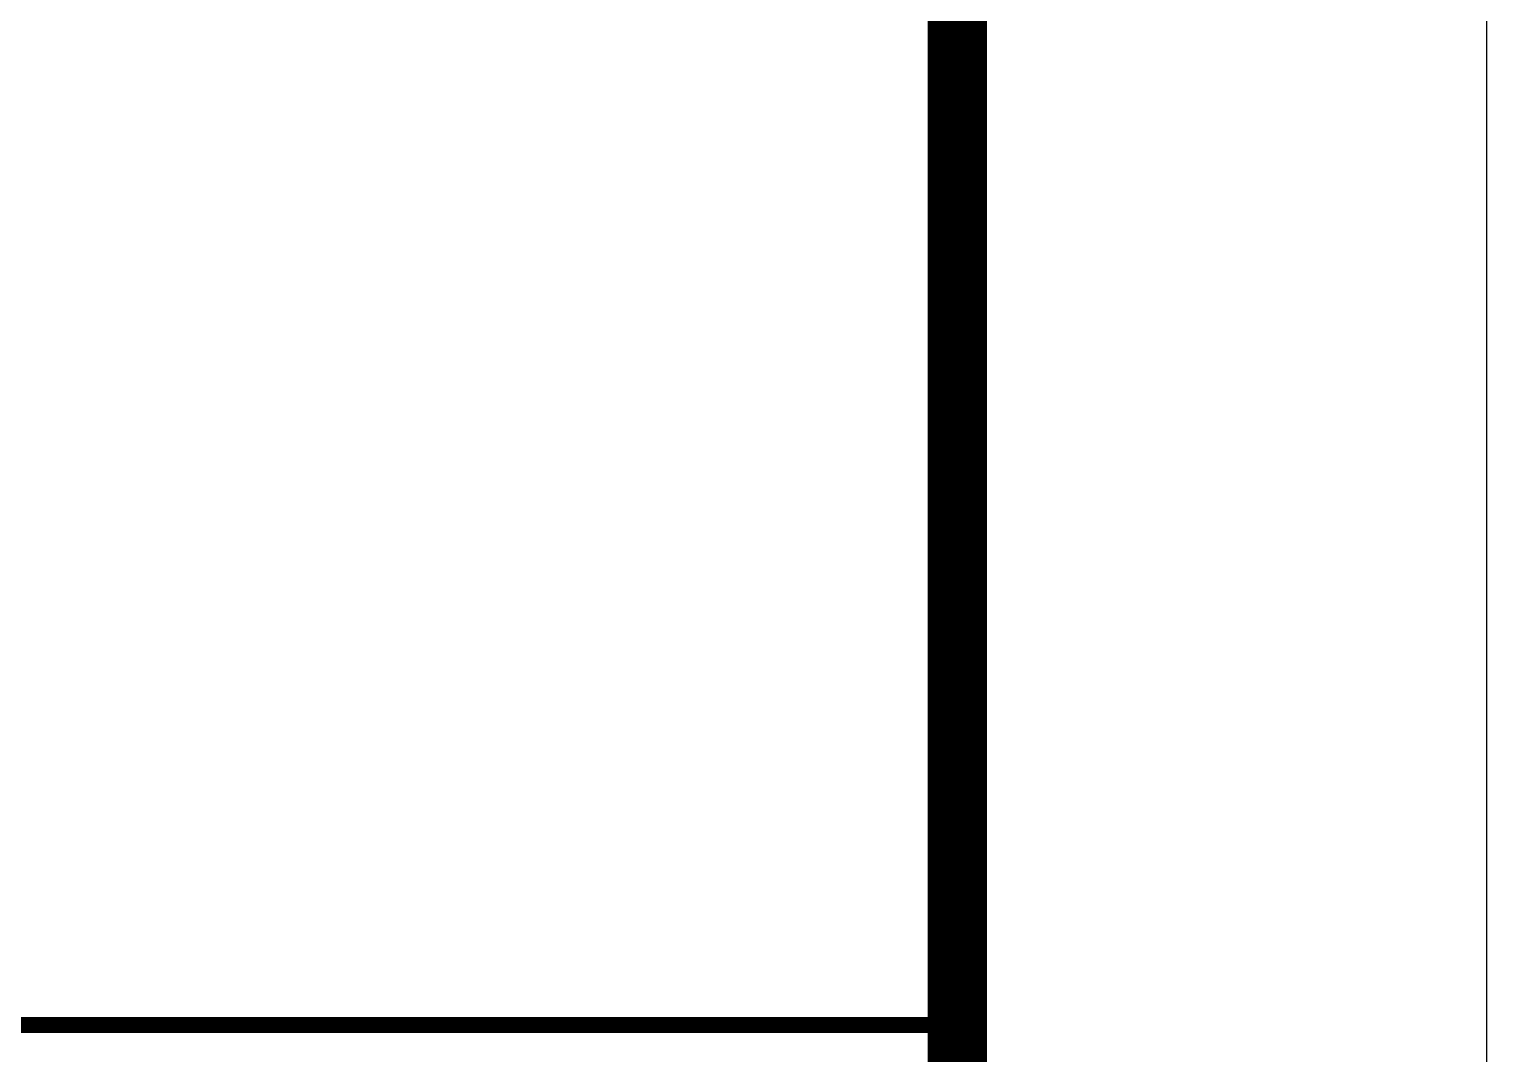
# Model space of a CAD drawing. Header units: millimetres. Extents: x 591771 to 1936534, y -622016 to 355666.
# Drawn here: x 674723 to 677476, y 15333 to 17268 of the extents above; entities that cross this region are included whole.
import ezdxf

# ---------------------------------------------------------------- set-up
doc = ezdxf.new("R2010")
doc.units = ezdxf.units.MM
doc.header["$LTSCALE"] = 80
doc.layers.add('\\M+5CDBC\\M+5BFF2', color=252, linetype='Continuous')

msp = doc.modelspace()

# ---------------------------------------------------------------- linework, layer by layer
msp.add_lwpolyline([(669476.1, 22071.1), (676476.3, 22071.1), (676476.3, 15382.3), (669476.1, 15382.3)], close=True)
at = {"layer": '\\M+5CDBC\\M+5BFF2', "color": 2}
msp.add_lwpolyline([(593376.3, -36328.9), (677476.3, -36328.9), (677476.3, 23071.1), (593376.3, 23071.1)], close=True, dxfattribs=at)
at = {"layer": '\\M+5CDBC\\M+5BFF2', "color": 2, "const_width": 112.5}
msp.add_lwpolyline([(594376.4, -35328.9), (676476.3, -35328.9), (676476.3, 22071.1), (594376.4, 22071.1)], close=True, dxfattribs=at)
at = {"layer": '\\M+5CDBC\\M+5BFF2', "color": 2, "const_width": 20}
for points in [[(669476.1, 15392.3), (676476.3, 15392.3)], [(669476.1, 15382.3), (676476.3, 15382.3)]]:
    msp.add_lwpolyline(points, dxfattribs=at)

doc.saveas('drawing.dxf')
